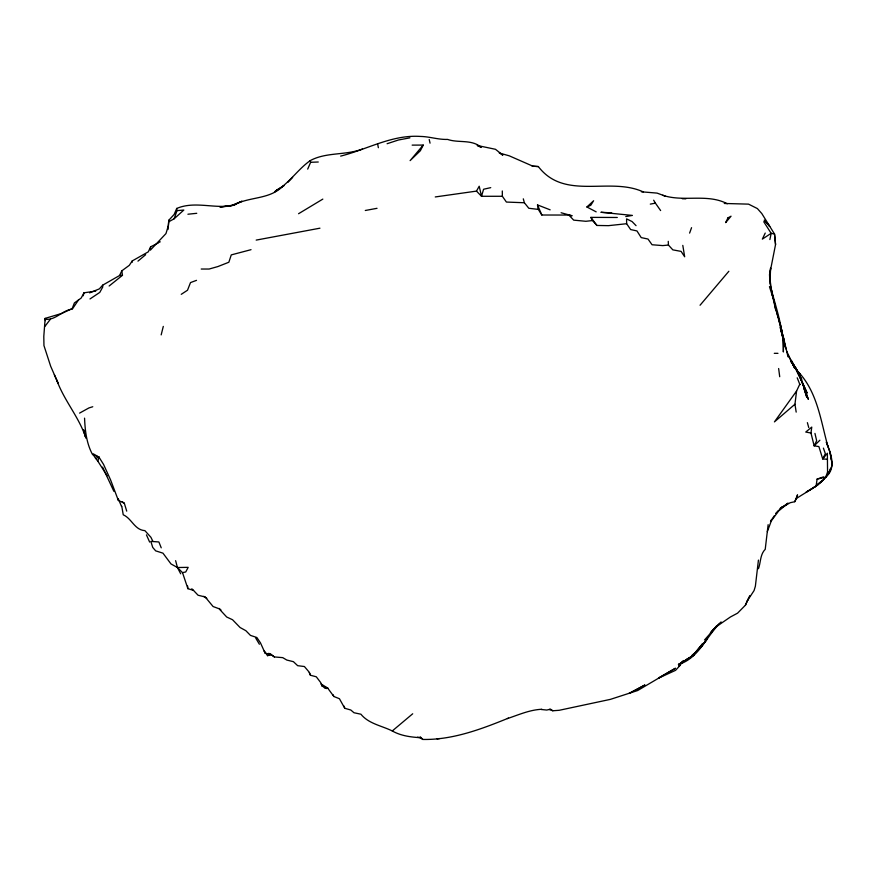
<?xml version="1.0" encoding="UTF-8"?>
<svg xmlns="http://www.w3.org/2000/svg" width="876" height="876" viewBox="0 0 876 876"><rect width="100%" height="100%" fill="white"/><g stroke="black" fill="none" stroke-linecap="round" stroke-linejoin="round"><path stroke-width="1.31" d="M54.345 374.731L58.046 383.075L50.688 366.299L43.953 345.582L43.8 336.384L45.169 318.382L61.681 313.455L72.171 308.626L74.405 302.921L81.183 298.037L83.965 292.814L95.736 291.095M769.905 284.098L770.606 268.023L769.478 275.294L775.556 244.503L774.526 234.045L761.792 213.536L757.379 208.565L748.564 204.141L724.288 203.462M234.615 205.05C215.649 209.572 195.326 200.484 176.722 208.444L174.182 214.412L168.783 220.27L168.455 225.351L165.969 233.574L150.376 250.131L150.628 246.802L157.976 243.112M816.235 485.052L817.1 479.117L825.772 477.059L827.557 471.978L827.371 453.22L822.728 458.969L818.885 446.563L814.154 445.851L810.968 433.007L811.767 427.105L805.734 432.054L810.968 433.007M758.43 560.092L755.375 586.208L754.072 590.577L747.348 600.794L745.41 605.196L737.581 613.156L730.376 617.011L716.316 626.679L704.479 640.017M768.132 524.669L765.219 549.34C760.05 554.442 760.839 562.326 758.452 568.721M167.984 229.534L168.783 220.27M796.185 412.114L794.959 404.23L796.569 391.046L799.755 384.257L797.215 377.808M767.332 531.633L771.34 520.837L778.578 511.026L788.126 503.142L780.155 508.463L790.218 502.714L794.773 501.707L796.372 498.553C810.037 489.345 827.524 482.096 832.2 464.619L830.043 452.388L826.32 442.106C830.59 452.947 836.876 468.003 825.772 477.059M769.884 239.564L771.154 233.323L763.73 221.716M83.253 295.781L83.965 292.814M161.173 334.884L163.297 326.409M107.091 475.701L97.816 461.126L98.977 457.13L93.436 453.921M796.372 498.553L797.554 494.82L794.773 501.707M168.948 221.672L174.127 218.792L176.996 210.634L176.722 208.444M689.609 233.093L691.558 227.672M307.695 169.112L310.63 162.29L310.203 160.626C326.31 151.876 345.604 155.578 362.445 149.019M745.41 605.196L748.126 599.228M830.579 468.364C826.758 479.676 816.125 486.629 806.139 492.115L817.834 484.965M150.628 246.802L148.307 251.828L132.221 260.949L129.298 265.34L121.797 270.848L119.563 275.524L102.645 285.182L99.371 288.872L89.582 292.869M747.348 600.794L749.757 595.636M765.23 233.06L762.35 239.115L771.154 233.323L774.526 234.045L775.556 244.503M423.228 145.077L420.37 150.716L410.121 160.615L423.228 145.077L412.147 145.12M435.262 196.947L476.478 191.11L479.205 186.238L481.526 196.29L502.364 196.279L506.405 202.06L524.374 202.75L528.819 208.269L538.302 209.408L541.828 215.014L568.809 215.047L573.703 220.139L585.858 221.289L592.515 220.555L596.95 225.46L608.47 225.658L626.636 223.719L630.643 229.556L636.951 230.935L641.21 237.604L647.999 239.038L652.062 244.754L662.793 245.598L668.443 245.05L672.823 249.857L681.112 251.39L684.671 256.777L682.798 245.389M770.519 521.33L771.614 519.523M771.438 520.059L774.362 515.712M45.169 319.236C55.517 320.627 62.492 310.104 72.325 309.097L78.588 299.855M796.569 391.046L774.439 421.882L794.959 404.23M44.939 326.365L50.403 319.214M713.94 628.607L710.425 633.195L714.717 628.125M700.055 305.242L728.854 271.264M716.557 625.935L713.633 629.329L721.222 622.037L710.458 632.768M683.948 661.183L678.637 665.946M680.455 664.993L675.56 670.337L658.566 678.133M778.523 510.697L775.818 513.544L782.301 506.667M287.919 182.296L292.628 177.401M719.032 624.139C705.64 637.848 698.468 658.358 678.462 664.512L693.77 655.193L678.462 664.512M819.87 440.223L814.154 445.851L816.651 440.727L814.954 433.412M680.751 663.077L683.4 660.526M586.909 206.988L593.61 200.757L590.774 205.291L586.909 206.988L596.173 211.861M174.127 218.792L183.818 210.043L176.996 210.634M310.203 160.626C299.975 167.874 292.639 178.113 282.981 186.03C269.688 199.772 249.715 196.41 234.067 204.918L242.017 201.206L230.673 205.871L219.92 207.086L234.68 204.929M121.797 270.848L122.476 275.294L109.139 286.003M327.646 688.043L324.131 687.55L326.529 688.569L327.646 688.043L322.302 686.324L321.142 683.992L327.646 688.043L333.887 696.497L339.439 698.72L344.761 708.29L350.783 709.998L353.981 712.736L360.923 714.214C368.61 723.773 381.761 725.744 392.284 730.956L412.705 713.776M137.959 261.136L145.635 254.708M688.93 657.788L686.828 659.497C693.628 655.872 697.898 649.182 702.804 643.488L695.215 652.653L692.073 655.215M89.987 298.957L99.787 292.398L102.744 287.032L102.645 285.182M181.255 294.325L187.508 290.23L190.508 282.587L196.509 280.353M298.563 213.722L322.828 199.104M508.474 718.112C481.373 729.139 452.52 740.056 422.823 739.443L420.086 737.669L417.524 737.209M658.5 677.98L675.473 668.235L637.662 690.529L610.364 699.377L559.216 710.294L552.822 710.764L549.175 709.505L546.734 710.053L541.16 709.483M79.574 413.111L88.914 407.942L92.768 406.738M549.175 709.505L550.194 708.98L552.822 710.764M157.757 242.849L160.242 241.82M501.039 154.066L502.835 155.14L495.466 149.292L477.234 145.482L481.231 147.431C471.759 138.966 458.63 143.292 447.592 139.415C438.318 139.755 429.59 136.579 420.469 136.437C392.152 134.499 367.285 149.369 340.655 156.103M92.976 454.305L95.593 458.378L98.977 457.13L103.532 464.368L110.573 479.884L118.337 500.393L124.326 503.251L126.713 511.124M274.374 656.934L270.936 654.449L265.132 653.157L264.245 651.021L267.53 655.653L270.936 654.449L274.374 656.934L282.74 657.646L286.802 660.055L293.416 661.676L297.654 665.683L304.399 666.527L308.878 671.793L310.454 675.254L316.291 676.787L320.66 682.513L322.302 686.324M817.1 479.117L823.462 476.873M507.368 718.594C518.647 714.827 529.728 709.812 541.795 709.275M387.104 143.719L398.427 140.007L409.913 137.839M267.53 655.653L271.341 654.514M251.029 249.682L231.264 254.894L228.855 262.242L217.872 266.567L209.134 269.031L201.217 269.031M319.937 228.187L256.186 240.101M490.735 187.65L483.585 189.238L481.526 196.29L476.478 191.11M175.627 560.662L177.423 567.517L182.504 572.608L185.734 571.973L188.176 567.352L177.423 567.517L171.006 563.947L162.958 553.161L155.654 550.851L152.731 547.412L150.847 541.401L158.885 541.959L161.228 547.818M650.299 204.119L655.423 203.155L660.624 210.569M365.292 210.492L377.03 208.313M625.771 216.569L632.417 215.419L600.914 212.277L611.711 212.89M437.08 738.906L439.664 738.545M187.913 214.226L196.75 213.306M119.563 275.524L122.476 275.294M617.284 217.478L590.884 217.379L592.515 220.555M310.63 162.29L318.262 162.005M774.285 353.324L777.965 353.335M682.284 198.732L685.831 198.841M826.922 459.21L822.728 458.969L825.334 453.604L823.407 448.118M532.17 166.155L538.335 166.571C564.713 201.02 609.488 176.415 643.247 191.899M538.335 166.571L532.838 166.166L509.23 155.819L499.243 152.993M420.086 737.669C410.526 737.099 400.573 735.731 392.284 730.956M641.396 191.8L657.066 193.103L665.026 196.027M662.705 195.26C683.619 202.356 707.239 193.213 727.277 203.758M561.1 212.748L572.116 215.781L568.809 215.047M182.504 572.608L187.891 588.672L193.497 590.402L198.064 595.231L205.192 596.983L213.087 606.531L219.033 608.732L226.698 617.011L232.545 619.737L240.09 627.523L245.86 630.698L250.459 635.396L256.854 637.509L260.435 642.809L265.132 653.157M550.15 209.835L537.492 204.907L538.302 209.408M98.977 457.13L92.56 454.589C86.494 443.409 85.092 430.653 84.556 418.148M799.755 384.257L800.335 384.542M268.702 653.31L270.936 654.449M121.775 506.251L123.242 514.803C131.816 518.526 134.51 529.969 144.89 530.637L150.891 537.262L152.982 541.521M203.747 596.326L206.791 598.308M122.29 501.729L124.326 503.251M219.208 608.459L220.949 609.959M191.778 588.771L193.497 590.402M420.206 736.782L422.823 739.443M636.053 225.658L632.089 221.573L626.581 218.869L626.636 223.719M95.593 458.378L97.816 461.126M796.218 369.442L800.346 374.764L796.525 370.055C817.33 390.641 820.483 419.889 827.94 446.596M590.884 217.379L596.95 225.46M790.502 360.726L794.171 365.872L790.645 360.846M788.006 355.306L801.792 379.418L797.631 372.541M790.645 360.956L797.707 372.037L791.411 361.547L794.609 368.073L786.692 351.254M255.737 638.111L259.384 644.232M653.66 200.199L655.423 203.155M177.423 567.517L180.686 573.791M332.913 694.602L333.887 696.497M795.517 368.686L791.302 360.441L797.291 370.866L807.157 393.16L795.528 367.537L800.938 379.275L808.34 399.27L800.938 379.275L796.722 371.041M113.869 491.316L102.591 467.138M780.768 330.132L783.275 336.636L787.995 356.784M146.445 534.864L149.643 542.08M780.779 330.92L783.275 336.636M537.492 204.907L541.828 215.014M121.567 506.514L118.216 498.674L118.337 500.393M56.765 380.151C64.101 400.606 79.201 417.239 85.914 438.055L83.494 429.645L85.224 436.226M309.381 672.45L310.454 675.254M769.446 286.693L774.099 301.037L775.588 309.228L772.019 293.646L769.555 276.498M780.012 327.285L782.531 334.939M781.896 333.855L785.827 348.867L782.826 336.209M344.137 706.165L344.761 708.29M770.376 285.828C775.818 307.564 784.031 329.288 783.363 351.977L783.374 341.114L780.615 325.872L784.294 341.618L782.815 336.055M778.129 317.386L775.676 308.571L782.016 331.982L778.49 318.645M807.376 422.648L808.745 427.565M523.3 198.83L524.374 202.75M780.615 325.872L782.082 332.234M429.218 139.492L430.05 143.16M771.428 290.295L772.588 295.573M771.647 291.106L773.267 298.574M377.633 143.938L378.355 147.705M830.043 452.388L831.335 459.725M831.773 462.178L832.2 464.619M778.644 368.522L779.717 376.724M45.169 318.382L45.421 320.627M187.628 586.022L187.891 588.672M132.221 260.949L132.32 262.176M668.257 241.338L668.443 245.05M502.298 190.968L502.364 196.279M727.945 217.872L725.657 222.624L731.044 216.197L727.945 217.872M707.25 638.889L699.804 648.503L707.25 638.889M822.312 480.497L815.249 486.596L822.312 480.497M277.177 189.72L274.484 191.921L283.933 185.646L277.177 189.72M644.78 685.065L629.132 693.431L644.78 685.065M768.657 225.033L764.233 220.139L769.708 226.49L768.657 225.033M805.132 391.791L803.631 387.323L806.785 397.244L805.132 391.791"/></g></svg>
